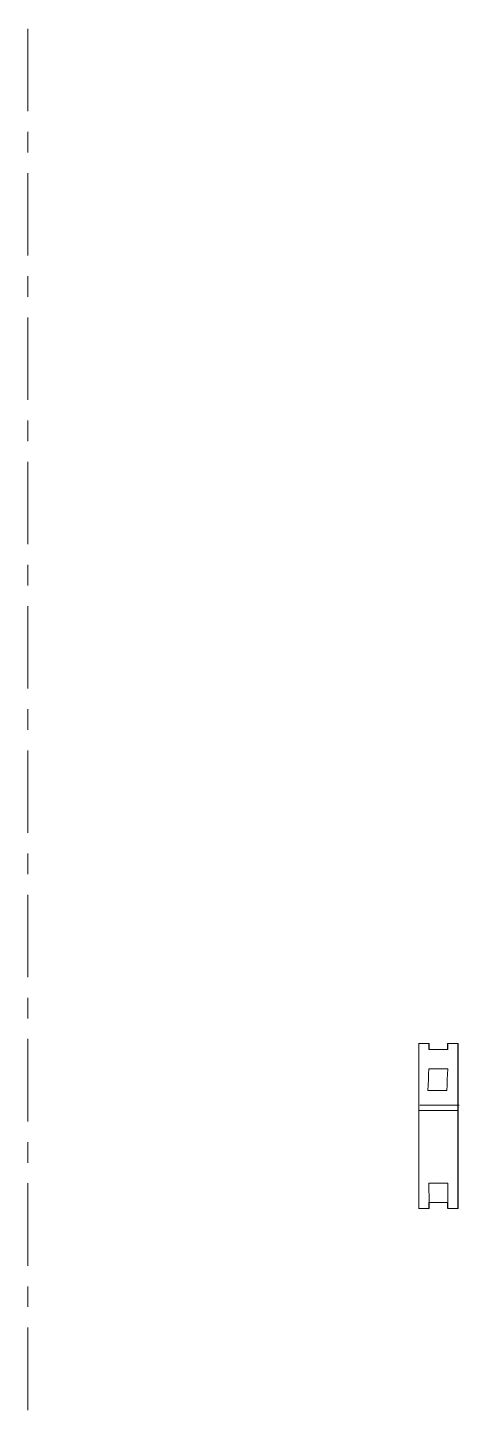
# Model space of a CAD drawing. Header units: inches. Extents: x 3268 to 7018, y 976 to 6708.
# Drawn here: x 5748.75 to 5751.37, y 3473.58 to 3482.03 of the extents above; entities that cross this region are included whole.
import ezdxf

# ---------------------------------------------------------------- set-up
doc = ezdxf.new("R2010")
doc.units = ezdxf.units.IN
doc.header["$MEASUREMENT"] = 0
doc.linetypes.add('Grid Line 1_2_', pattern=[0.875, 0.5, -0.125, 0.125, -0.125])
for name, color, linetype, lineweight in [('G-IMPT', 8, 'Continuous', 9), ('Q-SPCQ', 91, 'Continuous', 9), ('S-GRID', 1, 'Continuous', 9)]:
    doc.layers.add(name, color=color, linetype=linetype, lineweight=lineweight)

# ---------------------------------------------------------------- blocks, each defined once
blk = doc.blocks.new('Add On Locker for Revit - LKR-2_10_dwg_LKR-2_10-V102-Overall Retail Plan Opt 2')
at = {"layer": 'G-IMPT', "color": 133}
for p, q in [((14.8442, 6.677), (14.8442, 6.9138)), ((15.4023, 6.739), (15.4023, 6.8539)), ((15.4387, 6.8539), (15.4387, 6.9159)), ((14.8117, 6.6823), (14.8117, 6.7588)), ((14.8117, 6.7428), (14.8117, 6.7293)), ((14.4387, 6.677), (15.4387, 6.677))]:
    blk.add_line(p, q, dxfattribs=at)
at = {"layer": 'G-IMPT', "color": 133, "flags": 128}
for points in [[(14.4387, 6.8539), (14.4387, 6.8694), (14.4387, 6.8849), (14.4387, 6.9004), (14.4387, 6.9159)], [(14.4387, 6.9159), (14.6887, 6.9159), (14.9387, 6.9159), (15.1887, 6.9159), (15.4387, 6.9159)], [(15.4387, 6.9138), (15.1887, 6.9138), (14.9387, 6.9138), (14.6887, 6.9138), (14.4387, 6.9138)], [(14.4387, 6.9138), (14.4387, 6.8983), (14.4387, 6.8828), (14.4387, 6.8673), (14.4387, 6.8519)], [(14.4751, 6.8539), (14.466, 6.8539), (14.4569, 6.8539), (14.4478, 6.8539), (14.4387, 6.8539)], [(14.4387, 6.8519), (14.4478, 6.8519), (14.4569, 6.8519), (14.466, 6.8519), (14.4751, 6.8519)], [(14.4751, 6.739), (14.4751, 6.7677), (14.4751, 6.7964), (14.4751, 6.8252), (14.4751, 6.8539)], [(14.4751, 6.8519), (14.4751, 6.8231), (14.4751, 6.7944), (14.4751, 6.7657), (14.4751, 6.7369)], [(14.7236, 6.847), (14.6907, 6.8483), (14.6577, 6.8496), (14.6248, 6.8508), (14.5919, 6.8521)], [(14.5919, 6.8521), (14.5919, 6.8234), (14.5919, 6.7946), (14.5919, 6.7659), (14.5919, 6.7372)], [(14.8117, 6.7588), (14.8117, 6.8131), (14.8117, 6.8674), (14.8117, 6.9217)], [(14.8117, 6.9056), (14.8117, 6.8513), (14.8117, 6.7971), (14.8117, 6.7428)], [(15.2855, 6.8521), (15.2855, 6.8234), (15.2855, 6.7946), (15.2855, 6.7659), (15.2855, 6.7372)], [(15.4387, 6.8539), (15.4296, 6.8539), (15.4205, 6.8539), (15.4114, 6.8539), (15.4023, 6.8539)], [(15.4023, 6.8519), (15.4114, 6.8519), (15.4205, 6.8519), (15.4296, 6.8519), (15.4387, 6.8519)], [(15.4023, 6.7369), (15.4023, 6.7657), (15.4023, 6.7944), (15.4023, 6.8231), (15.4023, 6.8519)], [(14.7236, 6.7321), (14.7236, 6.7608), (14.7236, 6.7896), (14.7236, 6.8183), (14.7236, 6.847)], [(14.4387, 6.677), (14.4387, 6.6925), (14.4387, 6.708), (14.4387, 6.7235), (14.4387, 6.739)], [(14.4387, 6.739), (14.4478, 6.739), (14.4569, 6.739), (14.466, 6.739), (14.4751, 6.739)], [(14.4751, 6.7369), (14.466, 6.7369), (14.4569, 6.7369), (14.4478, 6.7369), (14.4387, 6.7369)], [(14.4387, 6.7369), (14.4387, 6.7214), (14.4387, 6.7059), (14.4387, 6.6904), (14.4387, 6.675)], [(14.5919, 6.7372), (14.6248, 6.7359), (14.6577, 6.7346), (14.6907, 6.7334), (14.7236, 6.7321)], [(14.8117, 6.7293), (14.8117, 6.7176), (14.8117, 6.7058), (14.8117, 6.6941), (14.8117, 6.6823)], [(15.4023, 6.739), (15.4114, 6.739), (15.4205, 6.739), (15.4296, 6.739), (15.4387, 6.739)], [(15.4387, 6.7369), (15.4296, 6.7369), (15.4205, 6.7369), (15.4114, 6.7369), (15.4023, 6.7369)], [(15.4387, 6.739), (15.4387, 6.7235), (15.4387, 6.708), (15.4387, 6.6925), (15.4387, 6.677)], [(15.4387, 6.675), (15.4387, 6.6904), (15.4387, 6.7059), (15.4387, 6.7214), (15.4387, 6.7369)]]:
    blk.add_lwpolyline(points, dxfattribs=at)
at = {"layer": 'G-IMPT', "color": 133}
for centre in [(15.4023, 6.8484), (15.4023, 6.7335)]:
    blk.add_ellipse(centre, major_axis=(0.1575, 0), ratio=0.034899, start_param=1.570796, end_param=2.406205, dxfattribs=at)
blk = doc.blocks.new('Add On Locker for Revit - LKR-2_10_dwg-V103-Overall Retail Plan Opt 2')
blk.add_blockref('Add On Locker for Revit - LKR-2_10_dwg_LKR-2_10-V102-Overall Retail Plan Opt 2', (0, 0))
blk = doc.blocks.new('Add On Locker for Revit - Add On Locker for Revit-V104-Overall Retail Plan Opt 2')
blk.add_blockref('Add On Locker for Revit - LKR-2_10_dwg-V103-Overall Retail Plan Opt 2', (1.9693, -15.4273))
blk = doc.blocks.new('Arch_5 Points - Units and Amenities_v2022_rvt-1-Overall Retail Plan Opt 2')
at = {"layer": 'Q-SPCQ', "color": 133, "lineweight": 9, "rotation": 270.0000000000004}
blk.add_blockref('Add On Locker for Revit - Add On Locker for Revit-V104-Overall Retail Plan Opt 2', (5759.8753, 3492.2791), dxfattribs=at)

msp = doc.modelspace()

# ---------------------------------------------------------------- linework, layer by layer
at = {"layer": 'S-GRID', "linetype": 'Grid Line 1_2_'}
msp.add_line((5748.7503, 3355.5236), (5748.7503, 6288.9461), dxfattribs=at)

# ---------------------------------------------------------------- block references
at = {"lineweight": 5}
msp.add_blockref('Arch_5 Points - Units and Amenities_v2022_rvt-1-Overall Retail Plan Opt 2', (0, 0), dxfattribs=at)

doc.saveas('drawing.dxf')
